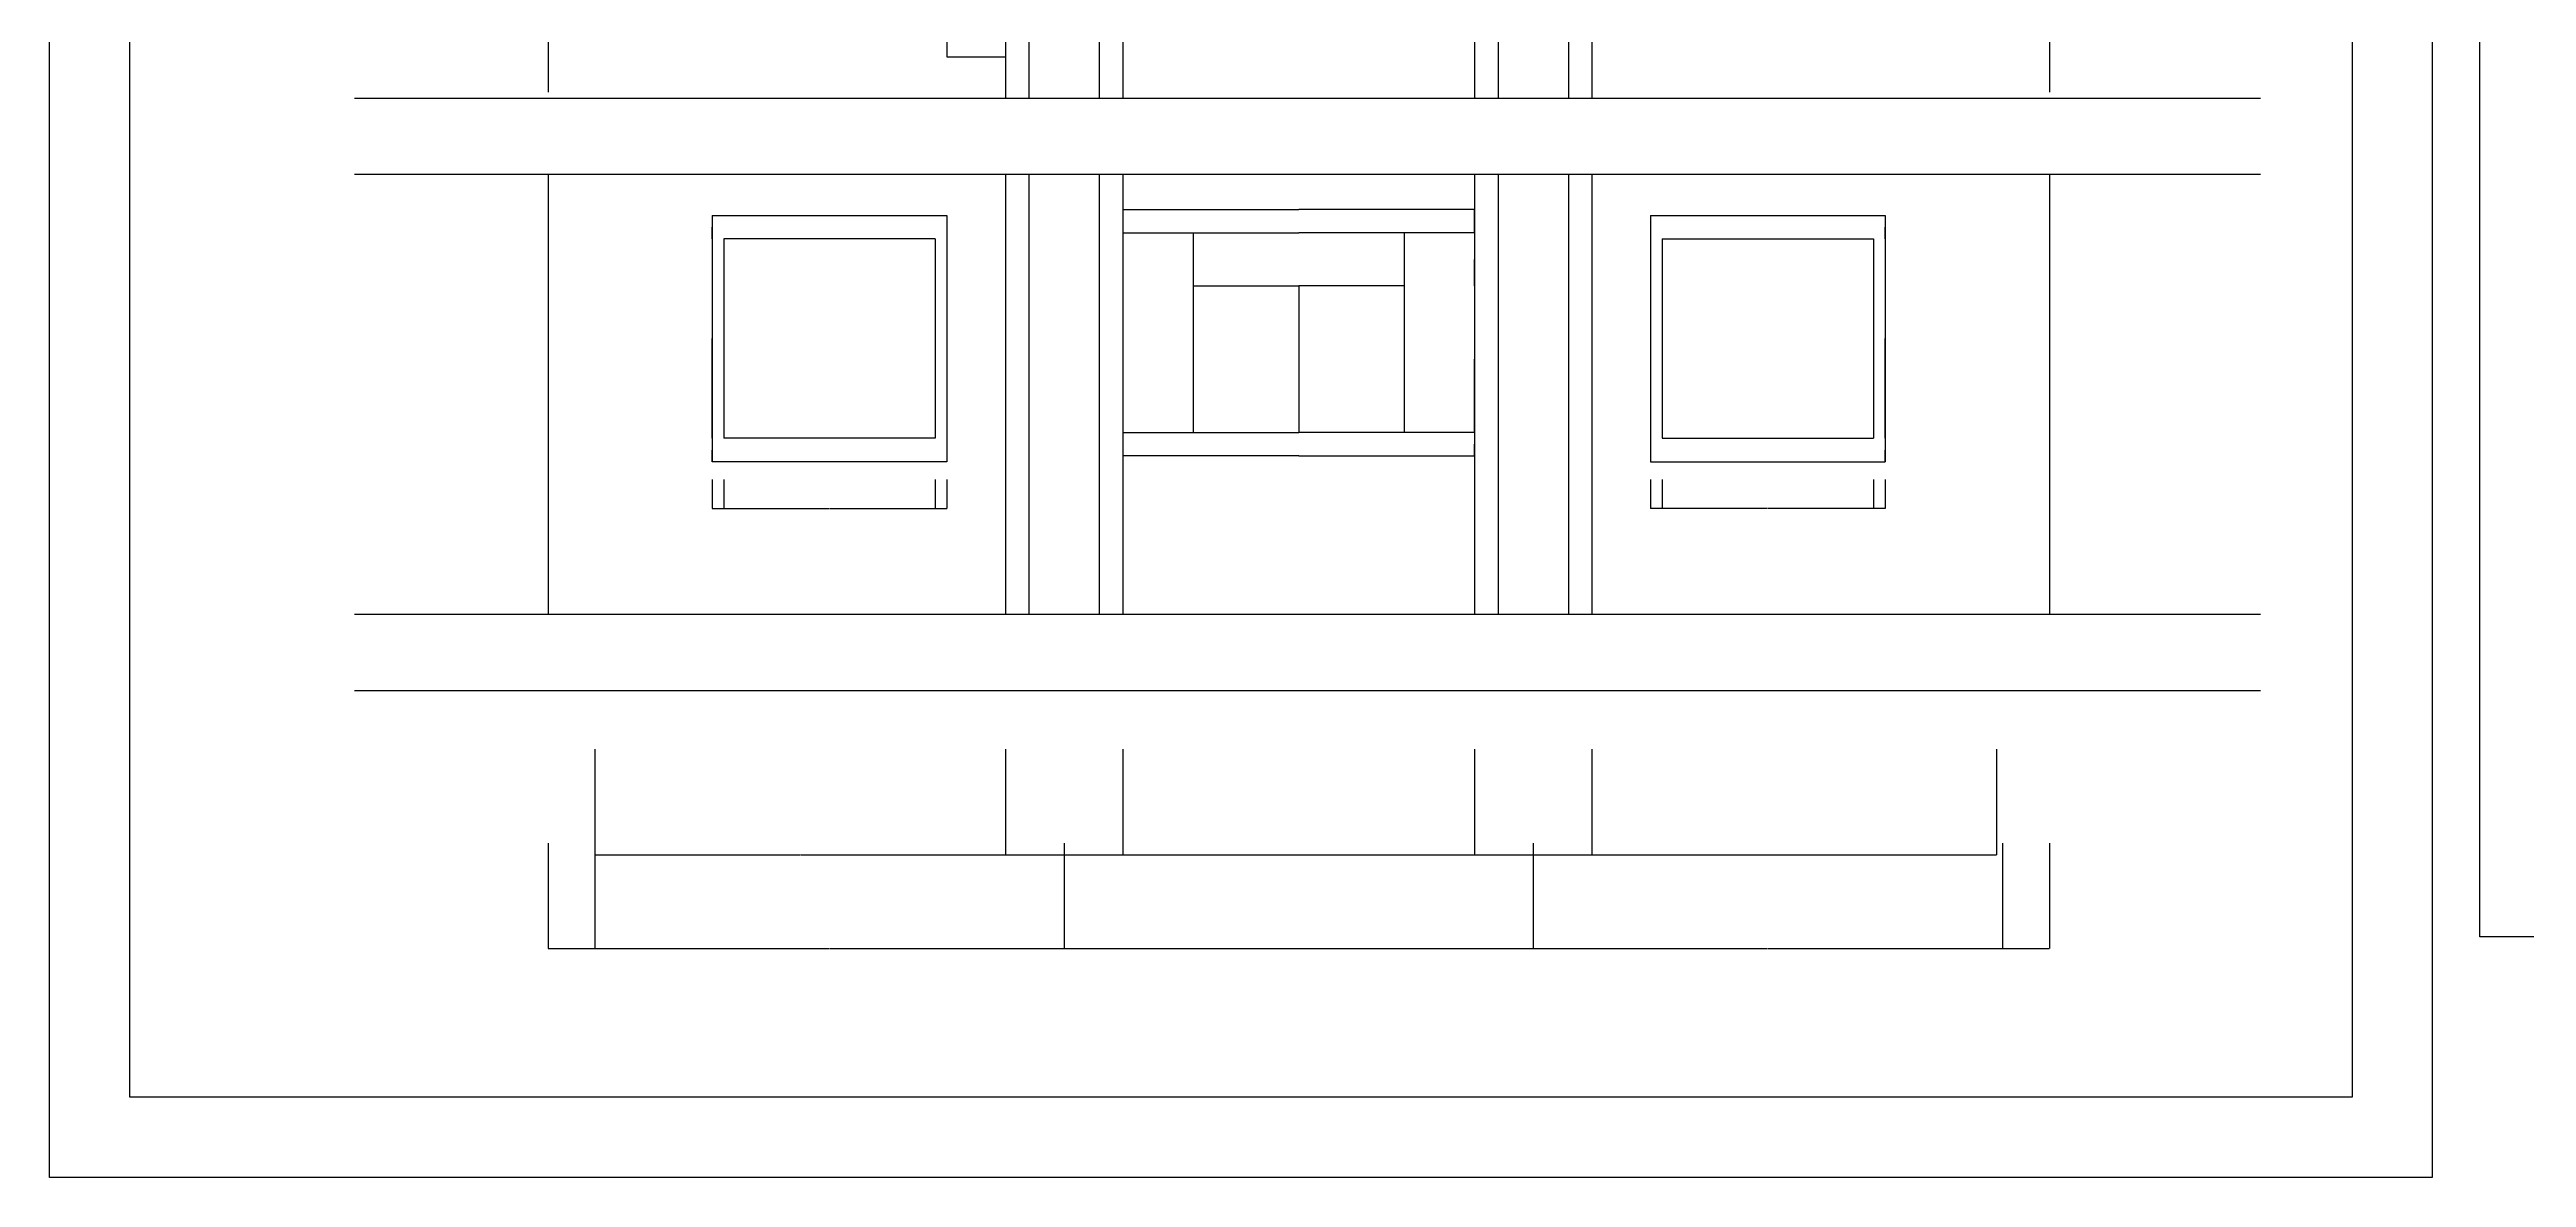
# Model space of a CAD drawing. Header units: metres. Extents: x -8000 to 49737, y -10600 to 18128.
# Drawn here: x -8000 to 13118, y -10600 to -987 of the extents above; entities that cross this region are included whole.
import ezdxf

# ---------------------------------------------------------------- set-up
doc = ezdxf.new("R2010")
doc.units = ezdxf.units.M
doc.layers.add('AXIS', color=3, linetype='Continuous')
doc.layers.add('LINE', color=2, linetype='Continuous')
doc.dimstyles.get("Standard").update_dxf_attribs({"dimtxt": 2.5, "dimasz": 2.5, "dimexe": 1.25, "dimexo": 0.625, "dimtad": 1, "dimcen": 2.5, "dimazin": 3, "dimtfac": 1, "dimtmove": 0, "dimatfit": 3})

# ---------------------------------------------------------------- blocks, each defined once
blk = doc.blocks.new('*D96')
for p, q in [((-350, -500), (-350, -1050)), ((150, -500), (150, -1050)), ((-349.75, -1050), (-101.5, -1050)), ((-98.5, -1050), (149.75, -1050))]:
    blk.add_line(p, q)
at = {"layer": 'Defpoints'}
for p in [(-350, -500), (150, -500), (-350, -1050)]:
    blk.add_point(p, dxfattribs=at)
at = {"layer": 'AXIS', "insert": (-100, -1050), "char_height": 1, "attachment_point": 5}
blk.add_mtext('500', dxfattribs=at)
blk = doc.blocks.new('*D104')
for p, q in [((5650, -4650), (5650, -4900)), ((5750, -4650), (5750, -4900)), ((5698.5, -4900), (5649.75, -4900)), ((5750.25, -4900), (5701.5, -4900))]:
    blk.add_line(p, q)
at = {"layer": 'Defpoints'}
for p in [(5650, -4650), (5750, -4650), (5750, -4900)]:
    blk.add_point(p, dxfattribs=at)
at = {"layer": 'AXIS', "insert": (5700, -4900), "char_height": 1, "attachment_point": 5}
blk.add_mtext('100', dxfattribs=at)
blk = doc.blocks.new('*D105')
for p, q in [((5750, -4650), (5750, -4900)), ((7550, -4650), (7550, -4900)), ((6648, -4900), (5749.75, -4900)), ((7550.25, -4900), (6652, -4900))]:
    blk.add_line(p, q)
at = {"layer": 'Defpoints'}
for p in [(5750, -4650), (7550, -4650), (7550, -4900)]:
    blk.add_point(p, dxfattribs=at)
at = {"layer": 'AXIS', "insert": (6650, -4900), "char_height": 1, "attachment_point": 5}
blk.add_mtext('1800', dxfattribs=at)
blk = doc.blocks.new('*D106')
for p, q in [((7550, -4650), (7550, -4900)), ((7650, -4650), (7650, -4900)), ((7598.5, -4900), (7549.75, -4900)), ((7650.25, -4900), (7601.5, -4900))]:
    blk.add_line(p, q)
at = {"layer": 'Defpoints'}
for p in [(7550, -4650), (7650, -4650), (7650, -4900)]:
    blk.add_point(p, dxfattribs=at)
at = {"layer": 'AXIS', "insert": (7600, -4900), "char_height": 1, "attachment_point": 5}
blk.add_mtext('100', dxfattribs=at)
blk = doc.blocks.new('*D107')
for p, q in [((7649.75, -4400), (7649.5, -4400)), ((7650, -4300), (7650, -4400)), ((7650, -4500), (7650, -4400)), ((7650, -4400), (7650, -4400)), ((7650.25, -4400), (7650.5, -4400))]:
    blk.add_line(p, q)
at = {"layer": 'Defpoints'}
for p in [(7650, -4300), (7650, -4400), (7650, -4500)]:
    blk.add_point(p, dxfattribs=at)
at = {"layer": 'AXIS', "insert": (7650, -4398.875), "char_height": 1, "attachment_point": 5}
blk.add_mtext('0', dxfattribs=at)
blk = doc.blocks.new('*D108')
for p, q in [((7650, -2600), (7650, -3450)), ((7649.75, -3450), (7649.5, -3450)), ((7650, -4300), (7650, -3450)), ((7650, -3450), (7650, -3450)), ((7650.25, -3450), (7650.5, -3450))]:
    blk.add_line(p, q)
at = {"layer": 'Defpoints'}
for p in [(7650, -2600), (7650, -3450), (7650, -4300)]:
    blk.add_point(p, dxfattribs=at)
at = {"layer": 'AXIS', "insert": (7650, -3448.875), "char_height": 1, "attachment_point": 5}
blk.add_mtext('0', dxfattribs=at)
blk = doc.blocks.new('*D109')
for p, q in [((-2350.25, -4400), (-2350.5, -4400)), ((-2350, -4300), (-2350, -4400)), ((-2350, -4500), (-2350, -4400)), ((-2350, -4400), (-2350, -4400)), ((-2349.75, -4400), (-2349.5, -4400))]:
    blk.add_line(p, q)
at = {"layer": 'Defpoints'}
for p in [(-2350, -4300), (-2350, -4400), (-2350, -4500)]:
    blk.add_point(p, dxfattribs=at)
at = {"layer": 'AXIS', "insert": (-2350, -4398.875), "char_height": 1, "attachment_point": 5}
blk.add_mtext('0', dxfattribs=at)
blk = doc.blocks.new('*D110')
for p, q in [((-2350, -2600), (-2350, -3450)), ((-2350.25, -3450), (-2350.5, -3450)), ((-2350, -4300), (-2350, -3450)), ((-2350, -3450), (-2350, -3450)), ((-2349.75, -3450), (-2349.5, -3450))]:
    blk.add_line(p, q)
at = {"layer": 'Defpoints'}
for p in [(-2350, -2600), (-2350, -3450), (-2350, -4300)]:
    blk.add_point(p, dxfattribs=at)
at = {"layer": 'AXIS', "insert": (-2350, -3448.875), "char_height": 1, "attachment_point": 5}
blk.add_mtext('0', dxfattribs=at)
blk = doc.blocks.new('*D111')
for p, q in [((-2250, -4650), (-2250, -4900)), ((-450, -4650), (-450, -4900)), ((-2249.75, -4900), (-1352, -4900)), ((-1348, -4900), (-450.25, -4900))]:
    blk.add_line(p, q)
at = {"layer": 'Defpoints'}
for p in [(-2250, -4650), (-450, -4650), (-2250, -4900)]:
    blk.add_point(p, dxfattribs=at)
at = {"layer": 'AXIS', "insert": (-1350, -4900), "char_height": 1, "attachment_point": 5}
blk.add_mtext('1800', dxfattribs=at)
blk = doc.blocks.new('*D112')
for p, q in [((-2350, -4650), (-2350, -4900)), ((-2250, -4650), (-2250, -4900)), ((-2349.75, -4900), (-2301.5, -4900)), ((-2298.5, -4900), (-2250.25, -4900))]:
    blk.add_line(p, q)
at = {"layer": 'Defpoints'}
for p in [(-2350, -4650), (-2250, -4650), (-2350, -4900)]:
    blk.add_point(p, dxfattribs=at)
at = {"layer": 'AXIS', "insert": (-2300, -4900), "char_height": 1, "attachment_point": 5}
blk.add_mtext('100', dxfattribs=at)
blk = doc.blocks.new('*D113')
for p, q in [((-450, -4650), (-450, -4900)), ((-350, -4650), (-350, -4900)), ((-449.75, -4900), (-401.5, -4900)), ((-398.5, -4900), (-350.25, -4900))]:
    blk.add_line(p, q)
at = {"layer": 'Defpoints'}
for p in [(-450, -4650), (-350, -4650), (-450, -4900)]:
    blk.add_point(p, dxfattribs=at)
at = {"layer": 'AXIS', "insert": (-400, -4900), "char_height": 1, "attachment_point": 5}
blk.add_mtext('100', dxfattribs=at)
blk = doc.blocks.new('*D114')
for p, q in [((7649.75, -2500), (7649.5, -2500)), ((7650, -2400), (7650, -2500)), ((7650, -2600), (7650, -2500)), ((7650, -2500), (7650, -2500)), ((7650.25, -2500), (7650.5, -2500))]:
    blk.add_line(p, q)
at = {"layer": 'Defpoints'}
for p in [(7650, -2400), (7650, -2500), (7650, -2600)]:
    blk.add_point(p, dxfattribs=at)
at = {"layer": 'AXIS', "insert": (7650, -2498.875), "char_height": 1, "attachment_point": 5}
blk.add_mtext('0', dxfattribs=at)
blk = doc.blocks.new('*D115')
for p, q in [((-2350.25, -2500), (-2350.5, -2500)), ((-2350, -2400), (-2350, -2500)), ((-2350, -2600), (-2350, -2500)), ((-2350, -2500), (-2350, -2500)), ((-2349.75, -2500), (-2349.5, -2500))]:
    blk.add_line(p, q)
at = {"layer": 'Defpoints'}
for p in [(-2350, -2400), (-2350, -2500), (-2350, -2600)]:
    blk.add_point(p, dxfattribs=at)
at = {"layer": 'AXIS', "insert": (-2350, -2498.875), "char_height": 1, "attachment_point": 5}
blk.add_mtext('0', dxfattribs=at)
blk = doc.blocks.new('*D116')
for p, q in [((4149.75, -2350), (4149.5, -2350)), ((4150, -2350), (4150, -2350)), ((4150, -2550), (4150, -2350)), ((4150, -2350), (4150, -2350)), ((4150.25, -2350), (4150.5, -2350))]:
    blk.add_line(p, q)
at = {"layer": 'Defpoints'}
for p in [(4150, -2350), (4150, -2350), (4150, -2550)]:
    blk.add_point(p, dxfattribs=at)
at = {"layer": 'AXIS', "insert": (4150, -2348.875), "char_height": 1, "attachment_point": 5}
blk.add_mtext('0', dxfattribs=at)
blk = doc.blocks.new('*D117')
for p, q in [((4150, -2550), (4150, -2775)), ((4149.75, -2775), (4149.5, -2775)), ((4150, -3000), (4150, -2775)), ((4150, -2775), (4150, -2775)), ((4150.25, -2775), (4150.5, -2775))]:
    blk.add_line(p, q)
at = {"layer": 'Defpoints'}
for p in [(4150, -2550), (4150, -2775), (4150, -3000)]:
    blk.add_point(p, dxfattribs=at)
at = {"layer": 'AXIS', "insert": (4150, -2773.875), "char_height": 1, "attachment_point": 5}
blk.add_mtext('0', dxfattribs=at)
blk = doc.blocks.new('*D118')
for p, q in [((4150, -3000), (4150, -3625)), ((4149.75, -3625), (4149.5, -3625)), ((4150, -4250), (4150, -3625)), ((4150, -3625), (4150, -3625)), ((4150.25, -3625), (4150.5, -3625))]:
    blk.add_line(p, q)
at = {"layer": 'Defpoints'}
for p in [(4150, -3000), (4150, -3625), (4150, -4250)]:
    blk.add_point(p, dxfattribs=at)
at = {"layer": 'AXIS', "insert": (4150, -3623.875), "char_height": 1, "attachment_point": 5}
blk.add_mtext('0', dxfattribs=at)
blk = doc.blocks.new('*D119')
for p, q in [((4149.75, -4350), (4149.5, -4350)), ((4150, -4250), (4150, -4350)), ((4150, -4450), (4150, -4350)), ((4150, -4350), (4150, -4350)), ((4150.25, -4350), (4150.5, -4350))]:
    blk.add_line(p, q)
at = {"layer": 'Defpoints'}
for p in [(4150, -4250), (4150, -4350), (4150, -4450)]:
    blk.add_point(p, dxfattribs=at)
at = {"layer": 'AXIS', "insert": (4150, -4348.875), "char_height": 1, "attachment_point": 5}
blk.add_mtext('0', dxfattribs=at)
blk = doc.blocks.new('*D130')
for p, q in [((-3350, -6950), (-3350, -7850)), ((150, -6950), (150, -7850)), ((-3349.75, -7850), (-1602, -7850)), ((-1598, -7850), (149.75, -7850))]:
    blk.add_line(p, q)
at = {"layer": 'Defpoints'}
for p in [(-3350, -6950), (150, -6950), (-3350, -7850)]:
    blk.add_point(p, dxfattribs=at)
at = {"layer": 'AXIS', "insert": (-1600, -7850), "char_height": 1, "attachment_point": 5}
blk.add_mtext('3500', dxfattribs=at)
blk = doc.blocks.new('*D131')
for p, q in [((150, -6950), (150, -7850)), ((1150, -6950), (1150, -7850)), ((150.25, -7850), (648, -7850)), ((652, -7850), (1149.75, -7850))]:
    blk.add_line(p, q)
at = {"layer": 'Defpoints'}
for p in [(150, -6950), (1150, -6950), (150, -7850)]:
    blk.add_point(p, dxfattribs=at)
at = {"layer": 'AXIS', "insert": (650, -7850), "char_height": 1, "attachment_point": 5}
blk.add_mtext('1000', dxfattribs=at)
blk = doc.blocks.new('*D132')
for p, q in [((1150, -6950), (1150, -7850)), ((4150, -6950), (4150, -7850)), ((1150.25, -7850), (2648, -7850)), ((2652, -7850), (4149.75, -7850))]:
    blk.add_line(p, q)
at = {"layer": 'Defpoints'}
for p in [(1150, -6950), (4150, -6950), (1150, -7850)]:
    blk.add_point(p, dxfattribs=at)
at = {"layer": 'AXIS', "insert": (2650, -7850), "char_height": 1, "attachment_point": 5}
blk.add_mtext('3000', dxfattribs=at)
blk = doc.blocks.new('*D133')
for p, q in [((4150, -6950), (4150, -7850)), ((5150, -6950), (5150, -7850)), ((4150.25, -7850), (4648, -7850)), ((4652, -7850), (5149.75, -7850))]:
    blk.add_line(p, q)
at = {"layer": 'Defpoints'}
for p in [(4150, -6950), (5150, -6950), (4150, -7850)]:
    blk.add_point(p, dxfattribs=at)
at = {"layer": 'AXIS', "insert": (4650, -7850), "char_height": 1, "attachment_point": 5}
blk.add_mtext('1000', dxfattribs=at)
blk = doc.blocks.new('*D134')
for p, q in [((5150, -6950), (5150, -7850)), ((8600, -6950), (8600, -7850)), ((5150.25, -7850), (6873, -7850)), ((6877, -7850), (8599.75, -7850))]:
    blk.add_line(p, q)
at = {"layer": 'Defpoints'}
for p in [(5150, -6950), (8600, -6950), (5150, -7850)]:
    blk.add_point(p, dxfattribs=at)
at = {"layer": 'AXIS', "insert": (6875, -7850), "char_height": 1, "attachment_point": 5}
blk.add_mtext('3450', dxfattribs=at)
blk = doc.blocks.new('*D135')
for p, q in [((-3750, -7750), (-3750, -8650)), ((-3350, -7750), (-3350, -8650)), ((-3749.75, -8650), (-3551.5, -8650)), ((-3548.5, -8650), (-3350.25, -8650))]:
    blk.add_line(p, q)
at = {"layer": 'Defpoints'}
for p in [(-3750, -7750), (-3350, -7750), (-3750, -8650)]:
    blk.add_point(p, dxfattribs=at)
at = {"layer": 'AXIS', "insert": (-3550, -8650), "char_height": 1, "attachment_point": 5}
blk.add_mtext('400', dxfattribs=at)
blk = doc.blocks.new('*D136')
for p, q in [((-3350, -7750), (-3350, -8650)), ((650, -7750), (650, -8650)), ((-3349.75, -8650), (-1352, -8650)), ((-1348, -8650), (649.75, -8650))]:
    blk.add_line(p, q)
at = {"layer": 'Defpoints'}
for p in [(-3350, -7750), (650, -7750), (-3350, -8650)]:
    blk.add_point(p, dxfattribs=at)
at = {"layer": 'AXIS', "insert": (-1350, -8650), "char_height": 1, "attachment_point": 5}
blk.add_mtext('4000', dxfattribs=at)
blk = doc.blocks.new('*D137')
for p, q in [((650, -7750), (650, -8650)), ((4650, -7750), (4650, -8650)), ((650.25, -8650), (2648, -8650)), ((2652, -8650), (4649.75, -8650))]:
    blk.add_line(p, q)
at = {"layer": 'Defpoints'}
for p in [(650, -7750), (4650, -7750), (650, -8650)]:
    blk.add_point(p, dxfattribs=at)
at = {"layer": 'AXIS', "insert": (2650, -8650), "char_height": 1, "attachment_point": 5}
blk.add_mtext('4000', dxfattribs=at)
blk = doc.blocks.new('*D138')
for p, q in [((4650, -7750), (4650, -8650)), ((8650, -7750), (8650, -8650)), ((4650.25, -8650), (6648, -8650)), ((6652, -8650), (8649.75, -8650))]:
    blk.add_line(p, q)
at = {"layer": 'Defpoints'}
for p in [(4650, -7750), (8650, -7750), (4650, -8650)]:
    blk.add_point(p, dxfattribs=at)
at = {"layer": 'AXIS', "insert": (6650, -8650), "char_height": 1, "attachment_point": 5}
blk.add_mtext('4000', dxfattribs=at)
blk = doc.blocks.new('*D139')
for p, q in [((8650, -7750), (8650, -8650)), ((9050, -7750), (9050, -8650)), ((8650.25, -8650), (8848.5, -8650)), ((8851.5, -8650), (9049.75, -8650))]:
    blk.add_line(p, q)
at = {"layer": 'Defpoints'}
for p in [(8650, -7750), (9050, -7750), (8650, -8650)]:
    blk.add_point(p, dxfattribs=at)
at = {"layer": 'AXIS', "insert": (8850, -8650), "char_height": 1, "attachment_point": 5}
blk.add_mtext('400', dxfattribs=at)

msp = doc.modelspace()

# ---------------------------------------------------------------- linework, layer by layer
for points in [[(-8000, 18128), (12314.8, 18128), (12314.8, -10600), (-8000, -10600)], [(-7316, 16418), (11630.8, 16418), (11630.8, -9916), (-7316, -9916)]]:
    msp.add_lwpolyline(points, close=True)
msp.add_lwpolyline([(11630.8, 16418), (11630.8, -9916), (-7316, -9916), (-7316, 16418), (11630.8, 16418)])
at = {"layer": 'AXIS'}
msp.add_lwpolyline([(12720, 17305.2), (31003.32, 17305.2), (31003.32, -8550), (12720, -8550)], close=True, dxfattribs=at)
at = {"layer": 'LINE'}
for p, q in [((150, 2450), (150, -1400)), ((1150, 2450), (1150, -1400)), ((4150, 2450), (4150, -1400)), ((5150, 2450), (5150, -1400)), ((350, 1850), (350, -1400)), ((950, 1850), (950, -1400)), ((4350, 1850), (4350, -1400)), ((4950, 1850), (4950, -1400)), ((-5400, -1400), (10850, -1400)), ((-5400, -2050), (10850, -2050)), ((-3750, -2050), (-3750, -5800)), ((150, -2050), (150, -5800)), ((350, -2050), (350, -5800)), ((950, -2050), (950, -5800)), ((1150, -2050), (1150, -5800)), ((4150, -2050), (4150, -5800)), ((4350, -2050), (4350, -5800)), ((4950, -2050), (4950, -5800)), ((5150, -2050), (5150, -5800)), ((9050, -2050), (9050, -5800)), ((-2350, -2400), (-2350, -4500)), ((-2350, -2400), (-350, -2400)), ((-350, -2400), (-350, -4500)), ((1150, -2350), (2650, -2350)), ((4150, -2350), (2650, -2350)), ((5650, -2400), (5650, -4500)), ((5650, -2400), (7650, -2400)), ((7650, -2400), (7650, -4500)), ((-2250, -2600), (-2250, -4300)), ((-450, -2600), (-2250, -2600)), ((-450, -2600), (-450, -4300)), ((1150, -2550), (2650, -2550)), ((1750, -2550), (1750, -4250)), ((4150, -2550), (2650, -2550)), ((3550, -2550), (3550, -4250)), ((5750, -2600), (5750, -4300)), ((5750, -2600), (7550, -2600)), ((7550, -2600), (7550, -4300)), ((1750, -3000), (2650, -3000)), ((2650, -3000), (2650, -4250)), ((3550, -3000), (2650, -3000)), ((2650, -3000), (2650, -4250)), ((-450, -4300), (-2250, -4300)), ((1150, -4250), (2650, -4250)), ((4150, -4250), (2650, -4250)), ((5750, -4300), (7550, -4300)), ((-350, -4500), (-2350, -4500)), ((2650, -4450), (1150, -4450)), ((2650, -4450), (4150, -4450)), ((5650, -4500), (7650, -4500)), ((-5400, -5800), (10850, -5800)), ((-5400, -6450), (10850, -6450))]:
    msp.add_line(p, q, dxfattribs=at)
for points in [[(-4050, 3050), (-4050, 2650), (-3950, 2650), (-3950, 2450), (-3750, 2450), (-3750, -1350)], [(9350, 3050), (9350, 2650), (9250, 2650), (9250, 2450), (9050, 2450), (9050, -1350)]]:
    msp.add_lwpolyline(points, dxfattribs=at)

# ---------------------------------------------------------------- dimensions: what is measured, and where the dimension line sits
at = {"layer": 'AXIS'}
for base, p1, p2, picture, middle in [((-350, -1050), (-350, -500), (150, -500), '*D96', (-100, -1050)), ((-2350, -2500), (-2350, -2600), (-2350, -2400), '*D115', (-2350, -2498.875)), ((4150, -2350), (4150, -2350), (4150, -2550), '*D116', (4150, -2348.875)), ((7650, -2500), (7650, -2600), (7650, -2400), '*D114', (7650, -2498.875)), ((-2350, -3450), (-2350, -2600), (-2350, -4300), '*D110', (-2350, -3448.875)), ((4150, -2775), (4150, -2550), (4150, -3000), '*D117', (4150, -2773.875)), ((7650, -3450), (7650, -2600), (7650, -4300), '*D108', (7650, -3448.875)), ((4150, -3625), (4150, -3000), (4150, -4250), '*D118', (4150, -3623.875)), ((-2350, -4400), (-2350, -4300), (-2350, -4500), '*D109', (-2350, -4398.875)), ((4150, -4350), (4150, -4250), (4150, -4450), '*D119', (4150, -4348.875)), ((7650, -4400), (7650, -4300), (7650, -4500), '*D107', (7650, -4398.875)), ((-2350, -4900), (-2350, -4650), (-2250, -4650), '*D112', (-2300, -4900)), ((-2250, -4900), (-2250, -4650), (-450, -4650), '*D111', (-1350, -4900)), ((-450, -4900), (-450, -4650), (-350, -4650), '*D113', (-400, -4900)), ((5750, -4900), (5750, -4650), (5650, -4650), '*D104', (5700, -4900)), ((7550, -4900), (7550, -4650), (5750, -4650), '*D105', (6650, -4900)), ((7650, -4900), (7650, -4650), (7550, -4650), '*D106', (7600, -4900)), ((-3350, -7850), (-3350, -6950), (150, -6950), '*D130', (-1600, -7850)), ((150, -7850), (150, -6950), (1150, -6950), '*D131', (650, -7850)), ((1150, -7850), (1150, -6950), (4150, -6950), '*D132', (2650, -7850)), ((4150, -7850), (4150, -6950), (5150, -6950), '*D133', (4650, -7850)), ((5150, -7850), (5150, -6950), (8600, -6950), '*D134', (6875, -7850)), ((-3750, -8650), (-3750, -7750), (-3350, -7750), '*D135', (-3550, -8650)), ((-3350, -8650), (-3350, -7750), (650, -7750), '*D136', (-1350, -8650)), ((650, -8650), (650, -7750), (4650, -7750), '*D137', (2650, -8650)), ((4650, -8650), (4650, -7750), (8650, -7750), '*D138', (6650, -8650)), ((8650, -8650), (8650, -7750), (9050, -7750), '*D139', (8850, -8650))]:
    dim = msp.add_linear_dim(base=base, p1=p1, p2=p2, dimstyle='Standard', dxfattribs=at)
    dim.commit()
    dim.dimension.update_dxf_attribs({"geometry": picture, "text_midpoint": middle})

doc.saveas('drawing.dxf')
